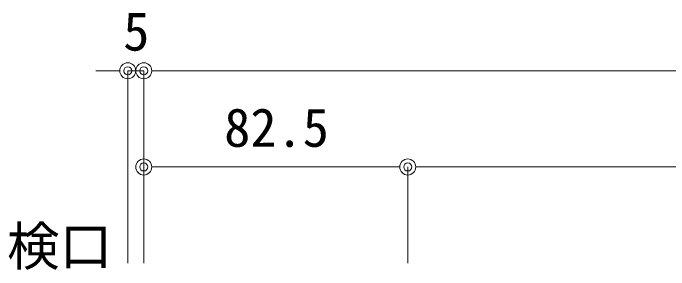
# Model space of a CAD drawing. Units: millimetres on the paper. Extents: x -401 to 401, y -279 to 279.
# Drawn here: x 134.41 to 175.39, y 29.6 to 45.61 of the extents above; entities that cross this region are included whole.
import ezdxf
from ezdxf.enums import TextEntityAlignment as Align

# ---------------------------------------------------------------- set-up
doc = ezdxf.new("R2010")
doc.units = ezdxf.units.MM
for name, color, linetype, lineweight in [('0-5_0-A11-寸法_詳細', 5, 'Continuous', 9), ('0-6_0', 7, 'Continuous', 9), ('0-7_A-B03-文字_書込_小', 7, 'Continuous', 9)]:
    doc.layers.add(name, color=color, linetype=linetype, lineweight=lineweight)
doc.styles.add('ＭＳ ゴシック', font='')
doc.styles.get('ＭＳ ゴシック').set_extended_font_data('MS Gothic')

# ---------------------------------------------------------------- blocks, each defined once
blk = doc.blocks.new('_Dot')
at = {"layer": '0-6_0'}
blk.add_line((-0.5, 0), (-1, 0), dxfattribs=at)
for radius in [0.5, 0.25]:
    blk.add_circle((0, 0), radius, dxfattribs=at)

msp = doc.modelspace()

# ---------------------------------------------------------------- linework, layer by layer
at = {"layer": '0-5_0-A11-寸法_詳細'}
for p, q in [((140.577, 42.017), (139.577, 42.017)), ((141.577, 30.017), (141.577, 42.017)), ((142.577, 42.017), (141.577, 42.017)), ((142.577, 30.017), (142.577, 42.017)), ((142.577, 30.017), (142.577, 42.017)), ((240.577, 42.017), (143.577, 42.017)), ((143.577, 42.017), (144.577, 42.017)), ((142.577, 30.017), (142.577, 36.017)), ((143.577, 36.017), (158.077, 36.017)), ((159.077, 30.017), (159.077, 36.017)), ((159.077, 30.017), (159.077, 36.017)), ((160.077, 36.017), (224.077, 36.017))]:
    msp.add_line(p, q, dxfattribs=at)

# ---------------------------------------------------------------- block references
for p in [(141.577, 42.017), (159.077, 36.017)]:
    msp.add_blockref('_Dot', p, dxfattribs=at)
at = {"layer": '0-5_0-A11-寸法_詳細', "rotation": 180}
for p in [(142.577, 42.017), (142.577, 42.017), (142.577, 36.017), (159.077, 36.017)]:
    msp.add_blockref('_Dot', p, dxfattribs=at)

# ---------------------------------------------------------------- texts
at = {"layer": '0-5_0-A11-寸法_詳細', "style": 'ＭＳ ゴシック'}
for s, p in [('5', (141.291, 42.554)), ('82.5', (147.602, 36.554))]:
    msp.add_text(s, height=2.405, dxfattribs=at).set_placement(p, align=Align.BOTTOM_LEFT)
at = {"layer": '0-7_A-B03-文字_書込_小', "style": 'ＭＳ ゴシック'}
msp.add_text('再生木点検口', height=2.405, dxfattribs=at).set_placement((120.91, 29.159), align=Align.BOTTOM_LEFT)

doc.saveas('drawing.dxf')
